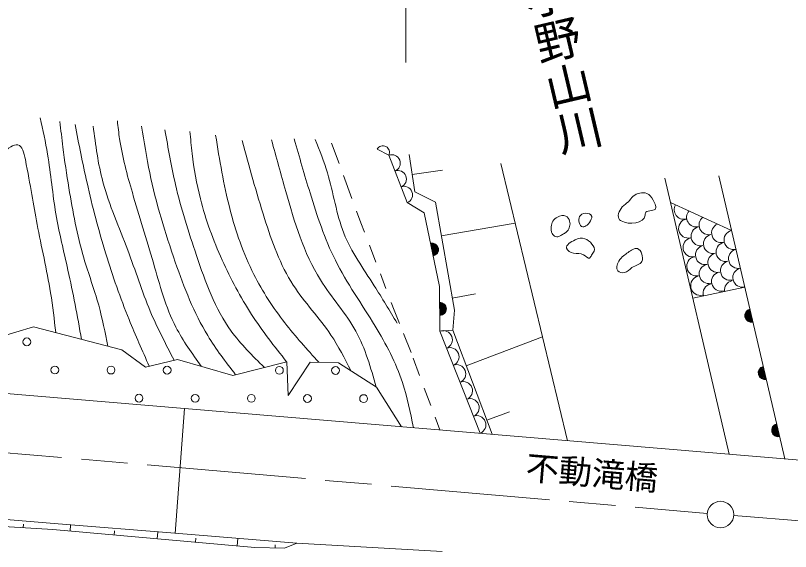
# Model space of a CAD drawing. Units: millimetres, scale not verified. Extents: x 40000 to 680000, y 20000 to 380000.
# Drawn here: x 316914 to 375480, y 279558 to 320074 of the extents above; entities that cross this region are included whole.
import ezdxf
from ezdxf.enums import TextEntityAlignment as Align

# ---------------------------------------------------------------- set-up
doc = ezdxf.new("R2010")
doc.units = ezdxf.units.MM
doc.header["$LTSCALE"] = 1000
doc.linetypes.add('CHAIN', pattern=[18.5, 12, -1.5, 3.5, -1.5])
for name, color, linetype, lineweight in [('M-BGD', 7, 'Continuous', 13), ('M-BMK', 2, 'CHAIN', 13), ('M-BMK-SRVR', 3, 'Continuous', 13), ('M-STR-HTXT', 7, 'Continuous', 13), ('M-STR-STR1', 1, 'Continuous', 13), ('M-STR-STR3', 7, 'Continuous', 13)]:
    doc.layers.add(name, color=color, linetype=linetype, lineweight=lineweight)
doc.styles.add('@ＭＳ ゴシック', font='')
doc.styles.add('ＭＳ ゴシック', font='')
doc.styles.get('@ＭＳ ゴシック').set_extended_font_data('@MS Gothic')
doc.styles.get('ＭＳ ゴシック').set_extended_font_data('MS Gothic')

msp = doc.modelspace()

# ---------------------------------------------------------------- linework, layer by layer
at = {"layer": 'M-BGD'}
for p, q in [((341365, 308890), (340798, 310435)), ((345119, 309508), (344243, 309960)), ((346512, 305927), (345119, 309508)), ((347082, 306756), (346660, 309577)), ((358635, 287923), (353589, 308879)), ((349171, 308388), (346889, 308047)), ((342341, 306231), (341703, 307969)), ((370834, 286917), (365983, 307774)), ((375062, 286563), (370054, 307953)), ((348644, 305971), (347082, 306756)), ((347790, 305167), (346512, 305927)), ((350076, 297793), (348644, 305971)), ((366408, 305947), (371021, 303821)), ((343012, 304401), (342687, 305287)), ((348966, 299596), (347790, 305167)), ((343278, 303703), (343012, 304401)), ((354671, 304384), (349093, 303408)), ((344146, 301425), (343655, 302712)), ((344905, 299431), (344484, 300535)), ((348984, 296207), (348966, 299596)), ((368094, 298700), (372022, 299549)), ((351682, 299024), (349915, 298714)), ((345526, 297801), (345307, 298376)), ((345932, 296781), (345526, 297801)), ((349955, 296301), (350076, 297793)), ((307160, 293193), (318263, 296541)), ((318263, 296541), (324952, 294802)), ((346802, 294595), (346227, 296040)), ((348984, 296207), (349955, 296301)), ((352025, 288493), (348984, 296207)), ((352929, 288417), (349955, 296301)), ((356744, 295776), (350974, 293600)), ((324952, 294802), (326727, 293496)), ((326727, 293496), (329145, 294084)), ((329145, 294084), (333338, 292868)), ((347450, 292857), (346957, 294181)), ((333338, 292868), (337415, 293904)), ((337415, 293904), (337530, 291345)), ((337530, 291345), (339169, 293878)), ((339169, 293878), (341325, 293827)), ((341325, 293827), (344190, 291974)), ((329680, 290365), (299338, 292908)), ((344190, 291974), (346075, 288992)), ((348295, 290591), (347801, 291914)), ((354241, 290127), (352528, 289481)), ((348981, 288748), (348622, 289711)), ((320149, 281638), (298458, 283441)), ((299079, 282565), (319744, 281210)), ((317518, 281618), (317501, 281357)), ((319744, 281210), (334989, 279865)), ((328976, 280932), (320149, 281638)), ((321078, 281564), (321037, 281096)), ((324397, 281112), (324370, 280802)), ((327665, 281037), (327619, 280516)), ((330534, 280557), (330508, 280261)), ((333727, 280552), (333677, 279981)), ((336548, 280052), (336542, 279824)), ((337235, 279805), (338163, 280197)), ((334989, 279865), (337235, 279805))]:
    msp.add_line(p, q, dxfattribs=at)
for centre in [(317770, 295403), (319888, 293278), (324131, 293271), (328373, 293264), (336858, 293250), (341101, 293243), (326248, 291146), (330491, 291139), (334734, 291132), (338976, 291125), (343219, 291118)]:
    msp.add_circle(centre, 295, dxfattribs=at)
for centre, radius, start, end in [((344681, 309734), 493, 332.72345, 152.72345), ((345351, 308911), 640, 291.24657, 111.24657), ((345815, 307718), 640, 291.24657, 111.24657), ((346280, 306524), 640, 291.24657, 111.24657), ((367425, 305401), 731, 149.78436, 283.1782), ((368361, 304819), 731, 138.81432, 283.1782), ((367759, 303977), 731, 103.1782, 283.1782), ((369297, 304236), 731, 127.17451, 283.1782), ((368695, 303395), 731, 103.1782, 283.1782), ((370252, 303635), 731, 113.11013, 283.1782), ((369631, 302812), 731, 103.1782, 283.1782), ((371188, 303109), 731, 103.1782, 283.1782), ((348378, 302382), 500, 281.91604, 101.91604), ((348378, 302382), 500, 281.91604, 101.91604), ((348378, 302382), 450, 281.91604, 101.91604), ((368092, 302553), 731, 103.1782, 283.1782), ((370585, 302211), 731, 103.1782, 283.1782), ((348378, 302382), 400, 281.91604, 101.91604), ((348378, 302382), 350, 281.91604, 101.91604), ((348378, 302382), 300, 281.91604, 101.91604), ((348378, 302382), 250, 281.91604, 101.91604), ((348378, 302382), 200, 281.91604, 101.91604), ((348378, 302382), 150, 281.91604, 101.91604), ((348378, 302382), 100, 281.91604, 101.91604), ((348378, 302382), 50, 281.91604, 101.91604), ((369028, 301971), 731, 103.1782, 283.1782), ((371522, 301685), 731, 103.1782, 283.1782), ((368371, 301128), 731, 103.1782, 283.1782), ((369964, 301388), 731, 103.1782, 283.1782), ((369307, 300546), 731, 103.1782, 283.1782), ((370919, 300787), 731, 103.1782, 283.1782), ((370243, 299963), 731, 103.1782, 283.1782), ((371855, 300261), 731, 103.1782, 283.1782), ((368668, 299648), 731, 103.1782, 283.1782), ((371216, 299306), 731, 103.1782, 186.92665), ((369604, 299065), 731, 103.1782, 195.1435), ((348975, 297902), 500, 270.30523, 90.30523), ((348975, 297902), 500, 270.30523, 90.30523), ((348975, 297902), 450, 270.30523, 90.30523), ((348975, 297902), 400, 270.30523, 90.30523), ((348975, 297902), 350, 270.30523, 90.30523), ((348975, 297902), 300, 270.30523, 90.30523), ((348975, 297902), 250, 270.30523, 90.30523), ((348975, 297902), 200, 270.30523, 90.30523), ((348975, 297902), 150, 270.30523, 90.30523), ((348975, 297902), 100, 270.30523, 90.30523), ((348975, 297902), 50, 270.30523, 90.30523), ((372528, 297384), 500, 103.1782, 283.1782), ((372528, 297384), 500, 103.1782, 283.1782), ((372528, 297384), 450, 103.1782, 283.1782), ((372528, 297384), 400, 103.1782, 283.1782), ((372528, 297384), 350, 103.1782, 283.1782), ((372528, 297384), 300, 103.1782, 283.1782), ((372528, 297384), 250, 103.1782, 283.1782), ((372528, 297384), 200, 103.1782, 283.1782), ((372528, 297384), 150, 103.1782, 283.1782), ((372528, 297384), 100, 103.1782, 283.1782), ((372528, 297384), 50, 103.1782, 283.1782), ((349237, 295565), 691, 291.51819, 111.51819), ((349744, 294279), 691, 291.51819, 111.51819), ((350251, 292993), 691, 291.51819, 111.51819), ((373542, 293056), 500, 103.1782, 283.1782), ((373542, 293056), 500, 103.1782, 283.1782), ((373542, 293056), 450, 103.1782, 283.1782), ((373542, 293056), 400, 103.1782, 283.1782), ((373542, 293056), 350, 103.1782, 283.1782), ((373542, 293056), 300, 103.1782, 283.1782), ((373542, 293056), 250, 103.1782, 283.1782), ((373542, 293056), 200, 103.1782, 283.1782), ((373542, 293056), 150, 103.1782, 283.1782), ((373542, 293056), 100, 103.1782, 283.1782), ((373542, 293056), 50, 103.1782, 283.1782), ((350758, 291707), 691, 291.51819, 111.51819), ((351265, 290422), 691, 291.51819, 111.51819), ((351772, 289136), 691, 291.51819, 111.51819), ((374555, 288727), 500, 103.1782, 283.1782), ((374555, 288727), 500, 103.1782, 283.1782), ((374555, 288727), 450, 103.1782, 283.1782), ((374555, 288727), 400, 103.1782, 283.1782), ((374555, 288727), 350, 103.1782, 283.1782), ((374555, 288727), 300, 103.1782, 283.1782), ((374555, 288727), 250, 103.1782, 283.1782), ((374555, 288727), 200, 103.1782, 283.1782), ((374555, 288727), 150, 103.1782, 283.1782), ((374555, 288727), 100, 103.1782, 283.1782), ((374555, 288727), 50, 103.1782, 283.1782)]:
    msp.add_arc(centre, radius, start, end, dxfattribs=at)
for points, knots in [([(321904, 295594), (321584, 297345), (321263, 299095), (320877, 300834), (320563, 302244), (320206, 303647), (319966, 305070), (319713, 306568), (319589, 308089), (319339, 309588), (319184, 310511), (318981, 311426), (318779, 312341)], [0, 0, 0, 0, 1, 1, 1, 2, 2, 2, 3, 3, 3, 4, 4, 4, 4]), ([(323885, 295079), (323682, 296116), (323479, 297154), (323199, 298170), (322866, 299378), (322425, 300557), (322071, 301760), (321564, 303485), (321237, 305260), (320947, 307037), (320780, 308063), (320625, 309091), (320495, 310122), (320414, 310768), (320342, 311416), (320270, 312064)], [0, 0, 0, 0, 1, 1, 1, 2, 2, 2, 3, 3, 3, 4, 4, 4, 5, 5, 5, 5]), ([(327017, 293566), (326498, 294735), (325980, 295905), (325500, 297091), (324841, 298721), (324255, 300381), (323738, 302063), (323193, 303834), (322725, 305627), (322319, 307434), (321990, 308895), (321701, 310364), (321412, 311834)], [0, 0, 0, 0, 1, 1, 1, 2, 2, 2, 3, 3, 3, 4, 4, 4, 4]), ([(328901, 294025), (328266, 295241), (327631, 296457), (327100, 297716), (326463, 299228), (325976, 300802), (325395, 302346), (324749, 304058), (323986, 305733), (323518, 307489), (323152, 308866), (322967, 310291), (322783, 311717)], [0, 0, 0, 0, 1, 1, 1, 2, 2, 2, 3, 3, 3, 4, 4, 4, 4]), ([(330943, 293563), (330258, 294521), (329572, 295478), (329040, 296513), (328261, 298031), (327815, 299715), (327335, 301371), (326818, 303156), (326263, 304910), (325745, 306686), (325355, 308021), (324986, 309369), (324780, 310743), (324712, 311198), (324662, 311656), (324611, 312114)], [0, 0, 0, 0, 1, 1, 1, 2, 2, 2, 3, 3, 3, 4, 4, 4, 5, 5, 5, 5]), ([(333543, 292921), (332804, 293885), (332065, 294850), (331438, 295881), (330392, 297602), (329659, 299507), (328991, 301426), (328219, 303646), (327536, 305883), (327061, 308169), (326817, 309341), (326628, 310526), (326438, 311711)], [0, 0, 0, 0, 1, 1, 1, 2, 2, 2, 3, 3, 3, 4, 4, 4, 4]), ([(335720, 293474), (334825, 294349), (333931, 295225), (333210, 296221), (331991, 297904), (331268, 299931), (330592, 301937), (329989, 303725), (329425, 305496), (329001, 307309), (328685, 308665), (328446, 310044), (328208, 311423)], [0, 0, 0, 0, 1, 1, 1, 2, 2, 2, 3, 3, 3, 4, 4, 4, 4]), ([(337397, 293900), (336480, 295067), (335562, 296235), (334754, 297475), (333903, 298780), (333173, 300165), (332533, 301591), (331860, 303089), (331287, 304632), (330884, 306220), (330599, 307346), (330399, 308495), (330262, 309649), (330196, 310200), (330145, 310753), (330093, 311305)], [0, 0, 0, 0, 1, 1, 1, 2, 2, 2, 3, 3, 3, 4, 4, 4, 5, 5, 5, 5]), ([(339830, 293862), (338950, 294834), (338070, 295806), (337266, 296842), (336378, 297987), (335583, 299209), (334930, 300502), (334134, 302079), (333550, 303762), (333111, 305474), (332642, 307300), (332338, 309158), (332035, 311016)], [0, 0, 0, 0, 1, 1, 1, 2, 2, 2, 3, 3, 3, 4, 4, 4, 4]), ([(342246, 293231), (341782, 294151), (341318, 295071), (340749, 295923), (339874, 297231), (338750, 298380), (337899, 299697), (336913, 301223), (336293, 302975), (335737, 304727), (335115, 306689), (334574, 308651), (334033, 310613)], [0, 0, 0, 0, 1, 1, 1, 2, 2, 2, 3, 3, 3, 4, 4, 4, 4]), ([(344174, 291984), (343762, 293444), (343350, 294904), (342634, 296205), (341881, 297572), (340793, 298763), (339956, 300094), (338683, 302117), (337993, 304464), (337340, 306781), (336972, 308082), (336617, 309374), (336261, 310667)], [0, 0, 0, 0, 1, 1, 1, 2, 2, 2, 3, 3, 3, 4, 4, 4, 4]), ([(346985, 288915), (346755, 290070), (346526, 291225), (346158, 292335), (345662, 293829), (344916, 295240), (344092, 296597), (343079, 298265), (341948, 299851), (341085, 301578), (340278, 303192), (339704, 304930), (339171, 306669), (338755, 308026), (338364, 309384), (337972, 310741)], [0, 0, 0, 0, 1, 1, 1, 2, 2, 2, 3, 3, 3, 4, 4, 4, 5, 5, 5, 5]), ([(345751, 296821), (345187, 297768), (344624, 298716), (344022, 299650), (343191, 300941), (342287, 302206), (341729, 303612), (341153, 305063), (340947, 306663), (340493, 308174), (340234, 309036), (339894, 309869), (339555, 310701)], [0, 0, 0, 0, 1, 1, 1, 2, 2, 2, 3, 3, 3, 4, 4, 4, 4]), ([(313345, 295058), (313858, 296035), (314371, 297013), (314720, 298045), (315181, 299410), (315356, 300871), (315490, 302324), (315623, 303768), (315715, 305204), (315663, 306638), (315637, 307366), (315574, 308094), (315733, 308828), (315847, 309353), (316075, 309881), (316565, 310154), (316737, 310250), (316940, 310315), (317096, 310286), (317448, 310222), (317560, 309687), (317659, 309190), (318060, 307178), (318252, 305809), (318546, 304277), (318858, 302658), (319284, 300858), (319567, 299099), (319728, 298090), (319843, 297095), (319957, 296100)], [0, 0, 0, 0, 1, 1, 1, 2, 2, 2, 3, 3, 3, 4, 4, 4, 5, 5, 5, 6, 6, 6, 7, 7, 7, 8, 8, 8, 9, 9, 9, 10, 10, 10, 10]), ([(362567, 304633), (362601, 304598), (362644, 304569), (362692, 304543), (363265, 304231), (364434, 304336), (364491, 304971), (364497, 305033), (364492, 305100), (364510, 305151), (364586, 305371), (365090, 305279), (365248, 305420), (365392, 305548), (365248, 305870), (365105, 306121), (364965, 306367), (364824, 306545), (364620, 306626), (364314, 306747), (363866, 306650), (363595, 306411), (363453, 306287), (363359, 306123), (363234, 305998), (363095, 305860), (362917, 305771), (362766, 305604), (362522, 305333), (362348, 304858), (362567, 304633)], [0, 0, 0, 0, 1, 1, 1, 2, 2, 2, 3, 3, 3, 4, 4, 4, 5, 5, 5, 6, 6, 6, 7, 7, 7, 8, 8, 8, 9, 9, 9, 10, 10, 10, 10]), ([(360102, 304223), (360003, 304147), (359881, 304079), (359778, 304098), (359653, 304121), (359554, 304271), (359509, 304422), (359460, 304583), (359472, 304745), (359546, 304872), (359627, 305012), (359786, 305110), (359978, 305123), (360185, 305136), (360431, 305050), (360463, 304888), (360476, 304822), (360453, 304744), (360426, 304672), (360358, 304490), (360259, 304345), (360102, 304223)], [0, 0, 0, 0, 1, 1, 1, 2, 2, 2, 3, 3, 3, 4, 4, 4, 5, 5, 5, 6, 6, 6, 7, 7, 7, 7]), ([(358790, 304531), (358829, 304394), (358825, 304252), (358789, 304117), (358755, 303992), (358694, 303874), (358609, 303776), (358547, 303705), (358472, 303645), (358392, 303597), (358305, 303544), (358212, 303506), (358122, 303453), (358052, 303411), (357984, 303361), (357906, 303346), (357797, 303325), (357670, 303375), (357583, 303454), (357537, 303496), (357503, 303545), (357475, 303598), (357440, 303666), (357416, 303739), (357404, 303814), (357388, 303909), (357393, 304005), (357404, 304102), (357422, 304253), (357455, 304407), (357531, 304533), (357608, 304662), (357728, 304763), (357873, 304838), (358073, 304943), (358318, 305001), (358503, 304909), (358641, 304841), (358744, 304689), (358790, 304531)], [0, 0, 0, 0, 1, 1, 1, 2, 2, 2, 3, 3, 3, 4, 4, 4, 5, 5, 5, 6, 6, 6, 7, 7, 7, 8, 8, 8, 9, 9, 9, 10, 10, 10, 11, 11, 11, 12, 12, 12, 13, 13, 13, 13]), ([(360296, 301741), (360186, 301680), (360013, 301893), (359847, 301994), (359599, 302143), (359365, 302047), (359091, 302103), (358855, 302151), (358590, 302312), (358552, 302481), (358501, 302714), (358879, 302962), (359201, 303110), (359466, 303231), (359693, 303284), (359938, 303198), (360325, 303064), (360758, 302586), (360638, 302262), (360601, 302161), (360510, 302075), (360440, 301957), (360390, 301872), (360351, 301772), (360296, 301741)], [0, 0, 0, 0, 1, 1, 1, 2, 2, 2, 3, 3, 3, 4, 4, 4, 5, 5, 5, 6, 6, 6, 7, 7, 7, 8, 8, 8, 8]), ([(362434, 300766), (362283, 300939), (362372, 301266), (362507, 301504), (362607, 301679), (362732, 301806), (362868, 301917), (362973, 302003), (363085, 302079), (363210, 302168), (363433, 302326), (363699, 302523), (363912, 302454), (364201, 302361), (364394, 301779), (364252, 301483), (364129, 301227), (363758, 301183), (363496, 301016), (363297, 300890), (363161, 300692), (362938, 300640), (362765, 300599), (362540, 300645), (362434, 300766)], [0, 0, 0, 0, 1, 1, 1, 2, 2, 2, 3, 3, 3, 4, 4, 4, 5, 5, 5, 6, 6, 6, 7, 7, 7, 8, 8, 8, 8])]:
    msp.add_open_spline(points, degree=3, knots=knots, dxfattribs=at)
at = {"layer": 'M-BMK'}
for p, q in [((271582, 290880), (369193, 282442)), ((371186, 282276), (422089, 278186))]:
    msp.add_line(p, q, dxfattribs=at)
at = {"layer": 'M-BMK-SRVR'}
msp.add_circle((370189, 282353), 1000, dxfattribs=at)
at = {"layer": 'M-STR-STR1'}
for p, q in [((328984, 280931), (329679, 290365)), ((392413, 285109), (329679, 290365)), ((338163, 280197), (328951, 280934)), ((338176, 280201), (349162, 279571))]:
    msp.add_line(p, q, dxfattribs=at)
at = {"layer": 'M-STR-STR3'}
msp.add_line((346399, 316530), (346428, 333817), dxfattribs=at)

# ---------------------------------------------------------------- texts
at = {"layer": 'M-STR-HTXT', "style": '@ＭＳ ゴシック'}
msp.add_text('小野山川', height=2566, rotation=283.229, dxfattribs=at).set_placement((354647, 322874), align=Align.BOTTOM_LEFT)
at = {"layer": 'M-STR-STR1', "style": 'ＭＳ ゴシック'}
msp.add_text('不動滝橋', height=1833, rotation=355.11, dxfattribs=at).set_placement((355366, 284470), align=Align.BOTTOM_LEFT)

doc.saveas('drawing.dxf')
